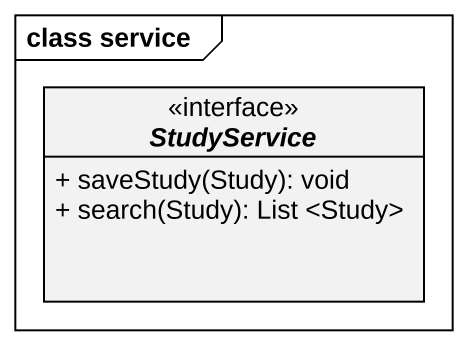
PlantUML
@startuml
mainframe class service
hide circle
hide empty members
skinparam classAttributeIconSize 0
interface StudyService <<interface>> {
  + saveStudy(Study): void
  + search(Study): List <Study>
}
@enduml
